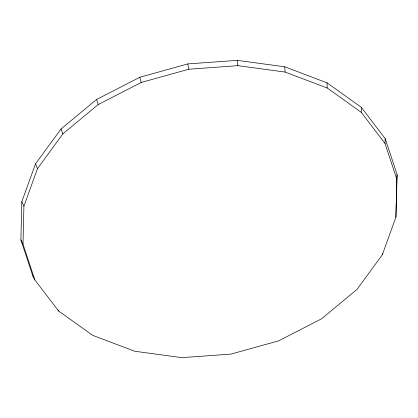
<?xml version="1.0" encoding="UTF-8"?>
<svg xmlns="http://www.w3.org/2000/svg" width="418" height="418" viewBox="0 0 418 418"><rect width="100%" height="100%" fill="white"/><g stroke="black" fill="none" stroke-linecap="round" stroke-linejoin="round"><path stroke-width="0.63" d="M395.909 217.172L396.823 179.202L384.999 143.442L361.246 112.332L361.298 107.306L327.012 82.811L284.689 66.796L237.205 60.354L187.797 63.923L139.837 77.262L96.589 99.463L61.002 129.005L35.499 163.887L21.82 201.722L20.9 239.937L32.797 275.927L34.83 279.882L58.588 310.992L92.65 335.335L134.711 351.245L181.893 357.646L230.987 354.098L278.644 340.848L321.614 318.788L356.977 289.428L382.318 254.771L395.909 217.172L397.1 174.604L385.203 138.619L361.298 107.306M34.83 279.882L23.011 244.122L23.925 206.147L37.515 168.553L62.857 133.891L98.22 104.537L141.19 82.477L188.847 69.221L237.941 65.673L285.123 72.074L327.184 87.989L361.246 112.332M384.999 143.442L385.203 138.619M382.318 254.771L382.371 253.595M396.823 179.202L397.1 174.604M32.797 275.927L33.581 276.951M20.9 239.937L23.011 244.122M58.05 309.921L58.588 310.992M21.82 201.722L23.925 206.147M35.499 163.887L37.515 168.553M61.002 129.005L62.857 133.891M96.589 99.463L98.22 104.537M139.837 77.262L141.19 82.477M187.797 63.923L188.847 69.221M237.205 60.354L237.941 65.673M284.689 66.796L285.123 72.074M327.012 82.811L327.184 87.989"/></g></svg>
